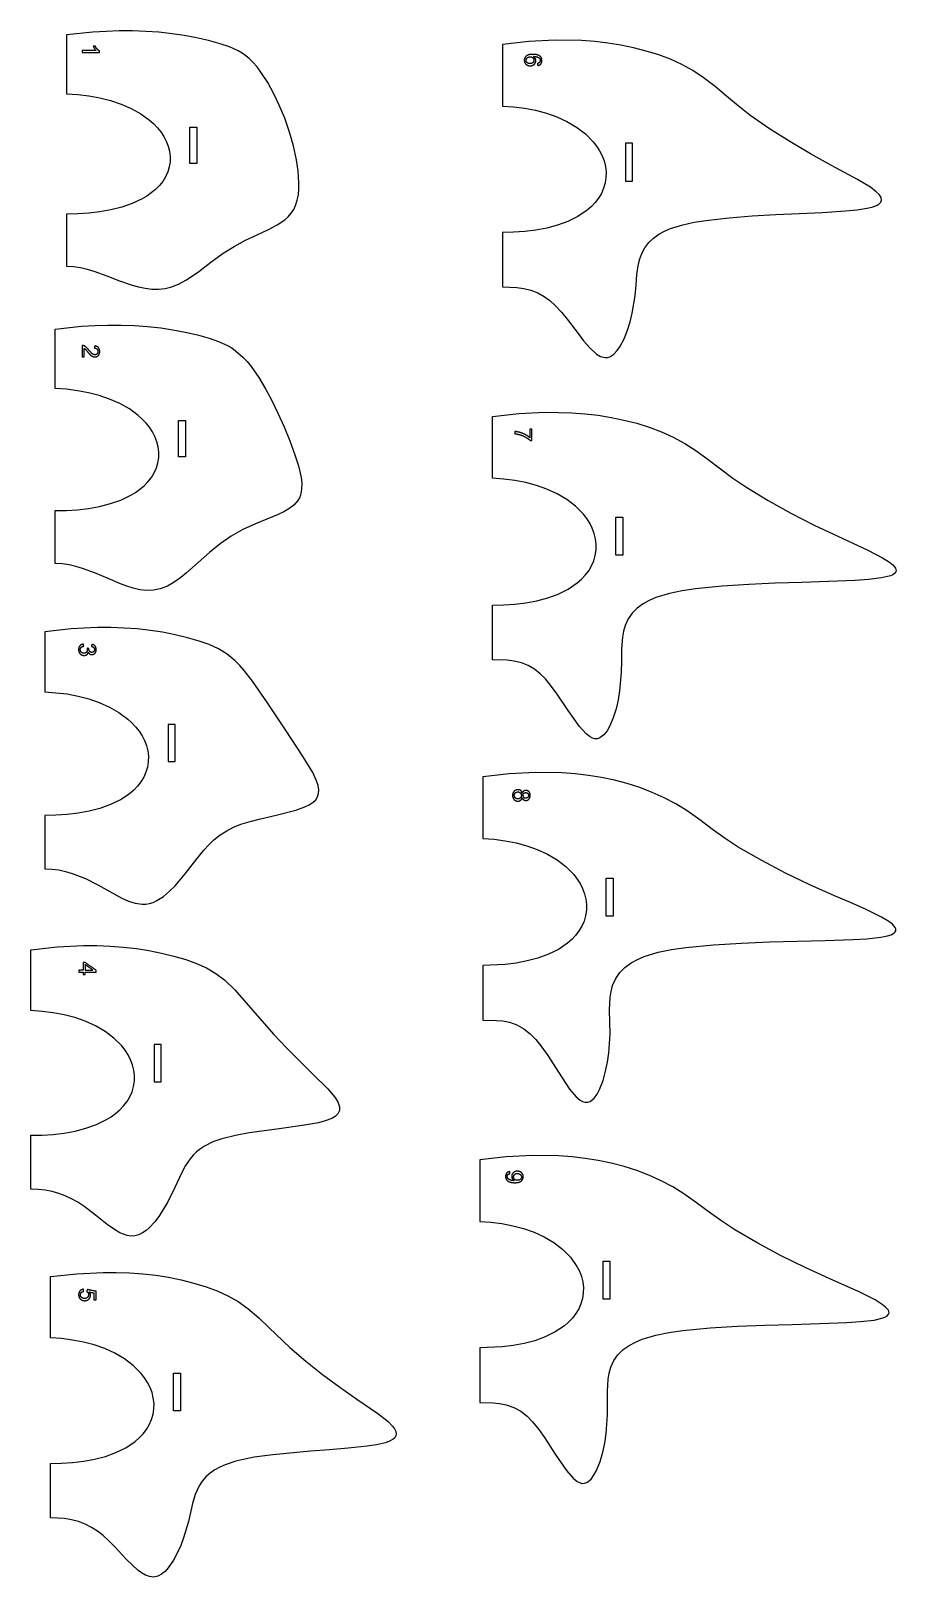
# Model space of a CAD drawing. Header units: millimetres. Extents: x -748 to -513, y -126 to 98.
# Drawn here: x -747.9 to -623.3, y -125.6 to 97.2 of the extents above; entities that cross this region are included whole.
import ezdxf

# ---------------------------------------------------------------- set-up
doc = ezdxf.new("R2010")
doc.units = ezdxf.units.MM
doc.layers.add('Default', color=18, linetype='Continuous', true_color=0x000000)

msp = doc.modelspace()

# ---------------------------------------------------------------- linework, layer by layer
at = {"layer": 'Default'}
for p, q in [((-738.56, 94.44), (-740.52, 94.44)), ((-740.52, 94.44), (-740.52, 94.13)), ((-740.52, 94.13), (-738.01, 94.13)), ((-738.01, 94.13), (-738.01, 94.33)), ((-740.51, 51.89), (-740.51, 50.24)), ((-740.22, 50.24), (-740.22, 51.47)), ((-740.51, 50.24), (-740.22, 50.24)), ((-675.75, 39.83), (-676.04, 39.83)), ((-676.04, 39.83), (-676.04, 38.61)), ((-675.99, 38.22), (-675.75, 38.22)), ((-675.75, 38.22), (-675.75, 39.83))]:
    msp.add_line(p, q, dxfattribs=at)
for points in [[(-727.98, 77.64, 16.41), (-728.2, 76.91, 16.16), (-728.52, 76.21, 15.93), (-728.93, 75.55, 15.72), (-729.41, 74.95, 15.52), (-729.96, 74.39, 15.33), (-730.57, 73.89, 15.17), (-731.21, 73.44, 15.02), (-731.89, 73.03, 14.88), (-733.33, 72.35, 14.66), (-734.84, 71.83, 14.48), (-736.39, 71.44, 14.36), (-737.97, 71.16, 14.26), (-739.56, 70.98, 14.2), (-741.16, 70.88, 14.17), (-742.77, 70.84, 14.16), (-742.77, 63.34, 11.67), (-741.77, 63.29, 11.66), (-740.78, 63.13, 11.6), (-739.81, 62.89, 11.53), (-738.86, 62.6, 11.43), (-737, 61.93, 11.21), (-735.15, 61.22, 10.97), (-733.33, 60.59, 10.76), (-732.4, 60.34, 10.68), (-731.46, 60.14, 10.62), (-730.48, 60.03, 10.58), (-729.51, 60.02, 10.58), (-728.55, 60.13, 10.61), (-727.6, 60.37, 10.69), (-726.58, 60.79, 10.83), (-725.58, 61.33, 11.01), (-724.63, 61.94, 11.21), (-723.74, 62.58, 11.42), (-721.98, 63.91, 11.86), (-720.2, 65.21, 12.29), (-718.63, 66.19, 12.62), (-716.98, 67.07, 12.91), (-715.3, 67.87, 13.17), (-713.61, 68.67, 13.44), (-712.43, 69.28, 13.64), (-711.34, 70.02, 13.88), (-710.84, 70.46, 14.03), (-710.41, 70.95, 14.19), (-710.06, 71.49, 14.37), (-709.78, 72.08, 14.57), (-709.54, 72.83, 14.82), (-709.39, 73.64, 15.08), (-709.31, 74.49, 15.36), (-709.3, 75.36, 15.65), (-709.41, 77.08, 16.22), (-709.65, 78.66, 16.74), (-710.09, 80.66, 17.41), (-710.66, 82.67, 18.07), (-711.35, 84.66, 18.73), (-712.13, 86.56, 19.36), (-712.91, 88.2, 19.9), (-713.78, 89.79, 20.43), (-714.78, 91.32, 20.93), (-715.34, 92.06, 21.18), (-715.94, 92.74, 21.4), (-716.43, 93.22, 21.56), (-716.94, 93.65, 21.7), (-717.49, 94.04, 21.83), (-718.08, 94.39, 21.95), (-719.33, 94.95, 22.14), (-720.63, 95.38, 22.28), (-722.31, 95.85, 22.43), (-724.07, 96.25, 22.56), (-725.85, 96.58, 22.67), (-727.58, 96.84, 22.76), (-729.47, 97.05, 22.83), (-731.37, 97.18, 22.87), (-733.27, 97.24, 22.9), (-735.18, 97.24, 22.9), (-737.08, 97.18, 22.87), (-738.98, 97.06, 22.83), (-742.77, 96.66, 22.7), (-742.77, 88.2, 19.9), (-741.17, 88.1, 19.87), (-739.57, 87.9, 19.8), (-738, 87.61, 19.71), (-736.45, 87.22, 19.58), (-734.93, 86.71, 19.41), (-733.47, 86.08, 19.2), (-732.09, 85.3, 18.94), (-730.82, 84.38, 18.64), (-730.23, 83.85, 18.46), (-729.69, 83.29, 18.28), (-729.2, 82.69, 18.08), (-728.77, 82.04, 17.86), (-728.41, 81.36, 17.64), (-728.13, 80.65, 17.4), (-727.94, 79.91, 17.16), (-727.84, 79.15, 16.91), (-727.86, 78.39, 16.66)], [(-647.71, 87.82, 28.54), (-649.36, 89.22, 28.66), (-651.05, 90.55, 28.77), (-652.57, 91.55, 28.85), (-654.14, 92.41, 28.92), (-655.78, 93.15, 28.98), (-657.48, 93.78, 29.04), (-659.27, 94.34, 29.08), (-661.09, 94.81, 29.12), (-662.94, 95.19, 29.15), (-664.79, 95.49, 29.18), (-666.69, 95.71, 29.2), (-668.59, 95.85, 29.21), (-672.39, 95.91, 29.21), (-676.2, 95.72, 29.2), (-679.99, 95.31, 29.16), (-679.99, 93.09, 28.98), (-679.99, 90.86, 28.79), (-679.99, 88.64, 28.61), (-679.99, 86.42, 28.42), (-678.38, 86.31, 28.41), (-676.79, 86.11, 28.4), (-675.22, 85.81, 28.37), (-673.66, 85.39, 28.34), (-672.15, 84.86, 28.29), (-670.69, 84.19, 28.24), (-669.31, 83.38, 28.17), (-668.04, 82.41, 28.09), (-666.91, 81.27, 27.99), (-666.42, 80.63, 27.94), (-665.99, 79.96, 27.89), (-665.63, 79.24, 27.83), (-665.35, 78.5, 27.76), (-665.16, 77.72, 27.7), (-665.06, 76.92, 27.63), (-665.08, 76.13, 27.57), (-665.2, 75.34, 27.5), (-665.42, 74.57, 27.44), (-665.74, 73.83, 27.38), (-666.15, 73.15, 27.32), (-666.63, 72.51, 27.27), (-667.18, 71.93, 27.22), (-667.78, 71.4, 27.17), (-669.11, 70.5, 27.1), (-670.55, 69.79, 27.04), (-672.05, 69.24, 26.99), (-673.61, 68.83, 26.96), (-675.18, 68.54, 26.93), (-676.78, 68.34, 26.92), (-678.38, 68.24, 26.91), (-679.99, 68.2, 26.91), (-679.99, 66.23, 26.74), (-679.99, 64.27, 26.58), (-679.99, 62.3, 26.42), (-679.99, 60.33, 26.25), (-677.91, 60.25, 26.24), (-676.89, 60.11, 26.23), (-675.88, 59.85, 26.21), (-674.9, 59.47, 26.18), (-673.99, 58.97, 26.14), (-673.15, 58.36, 26.09), (-672.37, 57.66, 26.03), (-671.49, 56.7, 25.95), (-670.67, 55.69, 25.86), (-669.1, 53.61, 25.69), (-668.29, 52.57, 25.61), (-667.42, 51.57, 25.52), (-666.44, 50.67, 25.45), (-665.86, 50.32, 25.42), (-665.2, 50.15, 25.4), (-664.85, 50.17, 25.41), (-664.53, 50.28, 25.41), (-663.94, 50.65, 25.45), (-663.45, 51.17, 25.49), (-663.08, 51.7, 25.53), (-662.46, 52.86, 25.63), (-661.98, 54.09, 25.73), (-661.61, 55.29, 25.83), (-661.3, 56.54, 25.94), (-660.88, 59.05, 26.14), (-660.74, 60.59, 26.27), (-660.61, 62.13, 26.4), (-660.38, 63.66, 26.53), (-660.18, 64.41, 26.59), (-659.92, 65.14, 26.65), (-659.47, 65.99, 26.72), (-658.91, 66.73, 26.78), (-658.24, 67.37, 26.84), (-657.46, 67.93, 26.88), (-656.64, 68.38, 26.92), (-655.78, 68.75, 26.95), (-654, 69.31, 27), (-652.39, 69.66, 27.03), (-650.69, 69.94, 27.05), (-647.34, 70.32, 27.08), (-643.99, 70.58, 27.1), (-640.62, 70.77, 27.12), (-637.26, 70.92, 27.13), (-633.9, 71.09, 27.15), (-630.55, 71.3, 27.16), (-628.87, 71.47, 27.18), (-627.21, 71.74, 27.2), (-626.6, 71.89, 27.21), (-626.02, 72.12, 27.23), (-625.72, 72.3, 27.25), (-625.48, 72.54, 27.27), (-625.37, 72.85, 27.29), (-625.44, 73.23, 27.33), (-625.74, 73.68, 27.36), (-626.13, 74.06, 27.39), (-626.99, 74.72, 27.45), (-628.83, 75.84, 27.54), (-632.6, 77.86, 27.71), (-635.62, 79.53, 27.85), (-638.6, 81.29, 28), (-641.51, 83.14, 28.15), (-644.34, 85.12, 28.32), (-646.05, 86.44, 28.43)], [(-725.02, 78.43, 16.67), (-725.02, 79.08, 16.88), (-725.02, 79.39, 16.99), (-725.02, 80.03, 17.2), (-725.02, 80.38, 17.31), (-725.02, 80.39, 17.32), (-725.02, 80.52, 17.36), (-725.02, 80.73, 17.43), (-725.02, 81.01, 17.52), (-725.02, 81.61, 17.72), (-725.02, 82.02, 17.86), (-725.02, 82.52, 18.02), (-725.02, 82.61, 18.05), (-725.02, 83.15, 18.23), (-725.02, 83.36, 18.3), (-724.02, 83.36, 18.3), (-724.02, 83.26, 18.27), (-724.02, 82.76, 18.1), (-724.02, 82.52, 18.02), (-724.02, 82.21, 17.92), (-724.02, 81.69, 17.75), (-724.02, 81.13, 17.56), (-724.02, 80.73, 17.43), (-724.02, 80.54, 17.37), (-724.02, 80.52, 17.36), (-724.02, 80.39, 17.32), (-724.02, 80.07, 17.21), (-724.02, 79.48, 17.02), (-724.02, 79.05, 16.87), (-724.02, 78.45, 16.67), (-724.02, 78.14, 16.57), (-725.02, 78.14, 16.57)], [(-661.24, 80.67, 27.94), (-661.24, 80.8, 27.96), (-661.24, 81.06, 27.98), (-661.83, 81.06, 27.98), (-662.24, 81.06, 27.98), (-662.24, 80.87, 27.96), (-662.24, 80.8, 27.96), (-662.24, 80.26, 27.91), (-662.24, 80.14, 27.9), (-662.24, 79.92, 27.88), (-662.24, 79.78, 27.87), (-662.24, 79.67, 27.86), (-662.24, 79.05, 27.81), (-662.24, 78.3, 27.75), (-662.24, 76.52, 27.6), (-662.24, 75.88, 27.55), (-662.24, 75.84, 27.54), (-662.24, 75.6, 27.52), (-661.79, 75.6, 27.52), (-661.24, 75.6, 27.52), (-661.24, 75.84, 27.54), (-661.24, 76.52, 27.6), (-661.24, 78.3, 27.75), (-661.24, 79.51, 27.85), (-661.24, 79.92, 27.88), (-661.24, 80.19, 27.9), (-661.24, 80.26, 27.91)], [(-710.61, 38.15, 18.44), (-709.88, 36.15, 17.87), (-709.37, 34.54, 17.42), (-709, 32.89, 16.95), (-708.9, 32.05, 16.71), (-708.92, 31.19, 16.47), (-709.09, 30.34, 16.23), (-709.24, 29.94, 16.12), (-709.46, 29.56, 16.01), (-709.73, 29.21, 15.91), (-710.04, 28.9, 15.82), (-710.74, 28.36, 15.67), (-711.5, 27.92, 15.54), (-712.3, 27.53, 15.43), (-713.92, 26.86, 15.24), (-715.55, 26.21, 15.06), (-717.37, 25.36, 14.82), (-719.05, 24.41, 14.55), (-720.63, 23.32, 14.24), (-722.18, 22.07, 13.89), (-723.82, 20.6, 13.47), (-725.48, 19.13, 13.06), (-726.33, 18.45, 12.86), (-727.26, 17.79, 12.68), (-728.24, 17.22, 12.51), (-729.27, 16.81, 12.4), (-730.25, 16.61, 12.34), (-731.23, 16.57, 12.33), (-732.2, 16.68, 12.36), (-733.17, 16.9, 12.42), (-734.09, 17.19, 12.51), (-735.01, 17.54, 12.6), (-736.79, 18.3, 12.82), (-738.62, 19.08, 13.04), (-740.48, 19.77, 13.24), (-741.44, 20.06, 13.32), (-742.41, 20.29, 13.38), (-743.4, 20.44, 13.43), (-744.4, 20.49, 13.44), (-744.4, 28.09, 15.59), (-742.8, 28.13, 15.6), (-741.2, 28.23, 15.63), (-739.6, 28.42, 15.68), (-738.02, 28.7, 15.76), (-736.47, 29.1, 15.88), (-734.97, 29.62, 16.03), (-733.53, 30.31, 16.22), (-732.85, 30.72, 16.34), (-732.2, 31.18, 16.47), (-731.6, 31.69, 16.61), (-731.05, 32.25, 16.77), (-730.56, 32.87, 16.94), (-730.16, 33.53, 17.13), (-729.84, 34.24, 17.33), (-729.62, 34.98, 17.54), (-729.5, 35.74, 17.76), (-729.48, 36.52, 17.98), (-729.57, 37.28, 18.19), (-729.77, 38.03, 18.41), (-730.05, 38.76, 18.61), (-730.41, 39.44, 18.81), (-730.84, 40.1, 18.99), (-731.33, 40.71, 19.16), (-731.87, 41.28, 19.33), (-732.45, 41.81, 19.48), (-733.73, 42.75, 19.74), (-735.11, 43.53, 19.96), (-736.57, 44.18, 20.15), (-738.08, 44.69, 20.29), (-739.63, 45.09, 20.4), (-741.21, 45.38, 20.49), (-742.8, 45.58, 20.54), (-744.4, 45.69, 20.57), (-744.4, 54.26, 23), (-740.62, 54.66, 23.11), (-738.72, 54.79, 23.15), (-736.81, 54.85, 23.17), (-734.91, 54.85, 23.17), (-733, 54.79, 23.15), (-731.1, 54.65, 23.11), (-729.21, 54.44, 23.05), (-727.47, 54.17, 22.98), (-725.69, 53.83, 22.88), (-723.92, 53.42, 22.76), (-722.23, 52.95, 22.63), (-720.89, 52.49, 22.5), (-719.61, 51.91, 22.33), (-718.99, 51.55, 22.23), (-718.42, 51.15, 22.12), (-717.37, 50.22, 21.86), (-716.77, 49.57, 21.67), (-716.19, 48.85, 21.47), (-715.1, 47.28, 21.02), (-714.12, 45.64, 20.56), (-713.27, 44.07, 20.11), (-712.33, 42.15, 19.57), (-711.43, 40.16, 19.01)], [(-725.65, 38.43, 18.52), (-725.65, 37.91, 18.37), (-725.65, 37.49, 18.25), (-725.65, 37.46, 18.24), (-725.65, 36.85, 18.07), (-725.65, 36.44, 17.96), (-725.65, 36.28, 17.91), (-725.65, 35.95, 17.82), (-725.65, 35.83, 17.78), (-726.65, 35.83, 17.78), (-726.65, 36.28, 17.91), (-726.65, 36.46, 17.96), (-726.65, 36.76, 18.05), (-726.65, 37.42, 18.23), (-726.65, 37.49, 18.25), (-726.65, 37.75, 18.33), (-726.65, 38.39, 18.51), (-726.65, 38.43, 18.52), (-726.65, 39.01, 18.68), (-726.65, 39.18, 18.73), (-726.65, 39.41, 18.8), (-726.65, 39.64, 18.86), (-726.65, 40.01, 18.97), (-726.65, 40.41, 19.08), (-726.65, 40.56, 19.12), (-726.65, 41.04, 19.26), (-726.65, 41.1, 19.28), (-726.39, 41.1, 19.28), (-725.65, 41.1, 19.28), (-725.65, 40.67, 19.15), (-725.65, 40.41, 19.08), (-725.65, 40.16, 19.01), (-725.65, 39.64, 18.86), (-725.65, 39.6, 18.85), (-725.65, 39.18, 18.73), (-725.65, 39.09, 18.71), (-725.65, 38.51, 18.54)], [(-666.77, 24.8, 29.25), (-667.05, 25.55, 29.27), (-667.41, 26.27, 29.3), (-667.84, 26.94, 29.32), (-668.33, 27.58, 29.34), (-669.45, 28.72, 29.37), (-670.73, 29.69, 29.41), (-672.11, 30.51, 29.43), (-673.57, 31.18, 29.45), (-675.08, 31.72, 29.47), (-676.63, 32.13, 29.48), (-678.21, 32.43, 29.49), (-679.8, 32.64, 29.5), (-681.4, 32.75, 29.5), (-681.4, 34.98, 29.57), (-681.4, 37.2, 29.64), (-681.4, 39.43, 29.71), (-681.4, 41.66, 29.78), (-677.61, 42.07, 29.8), (-673.81, 42.27, 29.8), (-670, 42.2, 29.8), (-668.1, 42.06, 29.8), (-666.21, 41.84, 29.79), (-664.34, 41.54, 29.78), (-662.48, 41.15, 29.77), (-660.64, 40.68, 29.75), (-658.83, 40.1, 29.74), (-657.07, 39.44, 29.71), (-655.37, 38.67, 29.69), (-653.71, 37.78, 29.66), (-652.12, 36.78, 29.63), (-650.33, 35.46, 29.59), (-648.56, 34.1, 29.54), (-646.78, 32.77, 29.5), (-644.94, 31.51, 29.46), (-641.72, 29.55, 29.4), (-638.42, 27.73, 29.34), (-635.06, 26.02, 29.29), (-631.66, 24.4, 29.24), (-627.35, 22.41, 29.17), (-625.24, 21.3, 29.14), (-624.22, 20.66, 29.12), (-623.76, 20.28, 29.11), (-623.38, 19.81, 29.09), (-623.3, 19.61, 29.09), (-623.29, 19.43, 29.08), (-623.34, 19.25, 29.07), (-623.46, 19.08, 29.07), (-623.76, 18.86, 29.06), (-624.1, 18.71, 29.06), (-625.37, 18.39, 29.05), (-627.27, 18.15, 29.04), (-629.18, 18.02, 29.04), (-633.01, 17.86, 29.03), (-636.85, 17.74, 29.03), (-640.68, 17.62, 29.02), (-644.51, 17.46, 29.02), (-648.34, 17.21, 29.01), (-652.16, 16.82, 29), (-654.11, 16.53, 28.99), (-655.93, 16.15, 28.98), (-657.89, 15.55, 28.96), (-658.83, 15.14, 28.94), (-659.72, 14.66, 28.93), (-660.58, 14.04, 28.91), (-661.3, 13.32, 28.89), (-661.88, 12.49, 28.86), (-662.32, 11.52, 28.83), (-662.56, 10.71, 28.8), (-662.71, 9.86, 28.78), (-662.83, 8.16, 28.72), (-662.85, 6.46, 28.67), (-662.87, 4.76, 28.62), (-663.11, 2.12, 28.53), (-663.33, 0.8, 28.49), (-663.62, -0.48, 28.45), (-664.02, -1.79, 28.41), (-664.56, -3.05, 28.37), (-664.92, -3.67, 28.35), (-665.37, -4.23, 28.33), (-665.96, -4.67, 28.32), (-666.3, -4.79, 28.31), (-666.68, -4.8, 28.31), (-667.03, -4.7, 28.32), (-667.36, -4.53, 28.32), (-667.93, -4.09, 28.33), (-668.89, -3.03, 28.37), (-670.52, -0.72, 28.44), (-672.08, 1.61, 28.52), (-672.9, 2.75, 28.55), (-673.79, 3.83, 28.59), (-674.55, 4.58, 28.61), (-675.37, 5.22, 28.63), (-676.27, 5.75, 28.65), (-677.26, 6.15, 28.66), (-678.28, 6.4, 28.67), (-679.31, 6.53, 28.67), (-681.4, 6.58, 28.67), (-681.4, 8.55, 28.74), (-681.4, 10.53, 28.8), (-681.4, 12.5, 28.86), (-681.4, 14.48, 28.92), (-679.8, 14.51, 28.92), (-678.19, 14.62, 28.93), (-676.6, 14.81, 28.93), (-675.02, 15.1, 28.94), (-673.47, 15.52, 28.96), (-671.96, 16.07, 28.97), (-670.53, 16.78, 29), (-669.2, 17.68, 29.02), (-668.6, 18.21, 29.04), (-668.05, 18.79, 29.06), (-667.56, 19.43, 29.08), (-667.15, 20.12, 29.1), (-666.84, 20.86, 29.13), (-666.62, 21.63, 29.15), (-666.49, 22.42, 29.18), (-666.48, 23.22, 29.2), (-666.57, 24.02, 29.23)], [(-663.65, 25.31, 29.27), (-663.65, 26.04, 29.29), (-663.65, 26.06, 29.29), (-663.65, 26.35, 29.3), (-663.65, 26.39, 29.3), (-663.65, 26.77, 29.31), (-663.65, 27.12, 29.32), (-663.65, 27.13, 29.32), (-663.63, 27.13, 29.32), (-662.65, 27.13, 29.32), (-662.65, 26.9, 29.32), (-662.65, 26.77, 29.31), (-662.65, 26.44, 29.3), (-662.65, 26.35, 29.3), (-662.65, 26.06, 29.29), (-662.65, 25.75, 29.28), (-662.65, 24.38, 29.24), (-662.65, 22.84, 29.19), (-662.65, 22.22, 29.17), (-662.65, 22.06, 29.16), (-662.65, 21.66, 29.15), (-662.65, 21.65, 29.15), (-663.58, 21.65, 29.15), (-663.65, 21.65, 29.15), (-663.65, 21.69, 29.15), (-663.65, 22.22, 29.17), (-663.65, 22.26, 29.17), (-663.65, 22.56, 29.18), (-663.65, 22.84, 29.19), (-663.65, 24.38, 29.24)], [(-731.55, -5.05, 20.58), (-731.27, -5.78, 20.41), (-731.07, -6.54, 20.23), (-730.98, -7.32, 20.05), (-731, -8.1, 19.87), (-731.12, -8.87, 19.69), (-731.34, -9.62, 19.51), (-731.65, -10.34, 19.34), (-732.06, -11.01, 19.19), (-732.55, -11.63, 19.04), (-733.1, -12.2, 18.91), (-733.7, -12.72, 18.79), (-734.35, -13.18, 18.68), (-735.03, -13.6, 18.58), (-736.46, -14.29, 18.42), (-737.97, -14.83, 18.29), (-739.52, -15.23, 18.2), (-741.1, -15.51, 18.13), (-742.7, -15.7, 18.09), (-744.3, -15.81, 18.06), (-745.9, -15.84, 18.05), (-745.9, -23.53, 16.25), (-744.89, -23.58, 16.24), (-743.9, -23.71, 16.21), (-742.91, -23.92, 16.16), (-741.95, -24.21, 16.09), (-740.07, -24.94, 15.92), (-738.29, -25.83, 15.71), (-736.56, -26.83, 15.48), (-734.8, -27.79, 15.25), (-733.87, -28.21, 15.16), (-732.89, -28.51, 15.08), (-731.87, -28.65, 15.05), (-731.36, -28.63, 15.06), (-730.84, -28.55, 15.08), (-730.3, -28.38, 15.12), (-729.77, -28.13, 15.17), (-728.81, -27.51, 15.32), (-727.95, -26.78, 15.49), (-727.15, -25.98, 15.68), (-725.7, -24.28, 16.08), (-724.33, -22.52, 16.49), (-723.01, -20.87, 16.88), (-722.3, -20.09, 17.06), (-721.54, -19.35, 17.23), (-720.65, -18.64, 17.4), (-719.71, -18.05, 17.54), (-718.71, -17.55, 17.65), (-717.65, -17.13, 17.75), (-716.35, -16.72, 17.85), (-715.03, -16.38, 17.93), (-712.38, -15.77, 18.07), (-709.74, -15.09, 18.23), (-708.45, -14.62, 18.34), (-707.81, -14.31, 18.41), (-707.26, -13.95, 18.5), (-706.89, -13.58, 18.58), (-706.63, -13.16, 18.68), (-706.49, -12.69, 18.79), (-706.45, -12.17, 18.91), (-706.55, -11.53, 19.06), (-706.75, -10.88, 19.22), (-707.32, -9.68, 19.5), (-708.71, -7.42, 20.03), (-711.26, -3.5, 20.94), (-713.84, 0.4, 21.86), (-716, 3.53, 22.59), (-717.17, 5.04, 22.95), (-717.81, 5.77, 23.12), (-718.47, 6.44, 23.27), (-719.65, 7.41, 23.5), (-720.89, 8.16, 23.68), (-722.22, 8.77, 23.82), (-723.66, 9.28, 23.94), (-725.37, 9.77, 24.06), (-727.15, 10.2, 24.15), (-728.95, 10.55, 24.24), (-730.71, 10.82, 24.3), (-732.6, 11.03, 24.35), (-734.5, 11.17, 24.38), (-736.41, 11.24, 24.4), (-738.31, 11.24, 24.4), (-740.22, 11.17, 24.38), (-742.12, 11.05, 24.35), (-745.9, 10.64, 24.26), (-745.9, 1.96, 22.23), (-744.3, 1.85, 22.2), (-742.71, 1.66, 22.15), (-741.13, 1.36, 22.08), (-739.58, 0.96, 21.99), (-738.07, 0.43, 21.87), (-736.61, -0.22, 21.71), (-735.23, -1.01, 21.53), (-733.95, -1.96, 21.31), (-733.37, -2.5, 21.18), (-732.83, -3.07, 21.05), (-732.34, -3.69, 20.9), (-731.91, -4.35, 20.75)], [(-728.15, -4.2, 20.78), (-728.15, -4.23, 20.78), (-728.15, -4.54, 20.7), (-728.15, -4.73, 20.66), (-728.15, -4.79, 20.64), (-728.15, -5.43, 20.49), (-728.15, -5.43, 20.49), (-728.15, -6.09, 20.34), (-728.15, -6.77, 20.18), (-728.15, -7.33, 20.05), (-728.15, -7.75, 19.95), (-728.15, -8.01, 19.89), (-728.15, -8.09, 19.87), (-727.15, -8.09, 19.87), (-727.15, -7.98, 19.9), (-727.15, -7.75, 19.95), (-727.15, -7.33, 20.05), (-727.15, -6.86, 20.16), (-727.15, -6.58, 20.22), (-727.15, -5.94, 20.37), (-727.15, -5.43, 20.49), (-727.15, -5.31, 20.52), (-727.15, -4.73, 20.66), (-727.15, -4.72, 20.66), (-727.15, -4.54, 20.7), (-727.15, -4.23, 20.78), (-727.15, -4.16, 20.79), (-727.15, -3.1, 21.04), (-727.15, -2.75, 21.12), (-728.09, -2.75, 21.12), (-728.15, -2.75, 21.12), (-728.15, -2.77, 21.12), (-728.15, -3.37, 20.98)], [(-667.97, -27.92, 29.63), (-667.88, -28.71, 29.65), (-667.89, -29.51, 29.66), (-668.01, -30.3, 29.68), (-668.23, -31.08, 29.69), (-668.55, -31.81, 29.71), (-668.96, -32.5, 29.72), (-669.44, -33.14, 29.74), (-669.99, -33.72, 29.75), (-670.6, -34.26, 29.76), (-671.92, -35.16, 29.78), (-673.36, -35.87, 29.79), (-674.87, -36.42, 29.8), (-676.42, -36.83, 29.81), (-678, -37.13, 29.82), (-679.59, -37.32, 29.82), (-682.8, -37.46, 29.82), (-682.8, -39.44, 29.86), (-682.8, -41.41, 29.9), (-682.8, -43.39, 29.94), (-682.8, -45.36, 29.98), (-680.88, -45.39, 29.98), (-679.94, -45.48, 29.99), (-678.99, -45.67, 29.99), (-677.91, -46.05, 30), (-676.9, -46.61, 30.01), (-675.99, -47.32, 30.02), (-675.19, -48.14, 30.04), (-674.29, -49.27, 30.06), (-673.47, -50.45, 30.09), (-671.92, -52.88, 30.14), (-670.31, -55.3, 30.19), (-669.35, -56.42, 30.21), (-668.79, -56.9, 30.22), (-668.45, -57.09, 30.22), (-668.1, -57.2, 30.22), (-667.71, -57.2, 30.22), (-667.36, -57.07, 30.22), (-666.77, -56.6, 30.21), (-666.34, -56.02, 30.2), (-666, -55.37, 30.19), (-665.49, -54.07, 30.16), (-665.12, -52.73, 30.13), (-664.85, -51.42, 30.11), (-664.66, -50.07, 30.08), (-664.49, -47.39, 30.03), (-664.51, -45.63, 29.99), (-664.55, -43.86, 29.95), (-664.47, -42.1, 29.92), (-664.34, -41.22, 29.9), (-664.11, -40.37, 29.88), (-663.67, -39.36, 29.86), (-663.08, -38.49, 29.84), (-662.34, -37.75, 29.83), (-661.46, -37.1, 29.82), (-660.54, -36.6, 29.81), (-659.56, -36.18, 29.8), (-657.54, -35.57, 29.79), (-655.62, -35.18, 29.78), (-653.57, -34.87, 29.77), (-649.57, -34.48, 29.76), (-645.56, -34.25, 29.76), (-641.54, -34.09, 29.76), (-637.52, -33.99, 29.75), (-633.51, -33.89, 29.75), (-629.49, -33.75, 29.75), (-627.48, -33.62, 29.75), (-625.49, -33.4, 29.74), (-624.52, -33.2, 29.74), (-624.01, -33.04, 29.73), (-623.6, -32.82, 29.73), (-623.42, -32.65, 29.73), (-623.32, -32.46, 29.72), (-623.32, -32.25, 29.72), (-623.41, -32.01, 29.71), (-623.82, -31.54, 29.7), (-624.32, -31.16, 29.7), (-625.39, -30.52, 29.68), (-627.61, -29.42, 29.66), (-629.87, -28.42, 29.64), (-632.14, -27.44, 29.62), (-635.69, -25.84, 29.59), (-639.19, -24.15, 29.55), (-642.64, -22.35, 29.52), (-646.01, -20.4, 29.48), (-647.9, -19.17, 29.45), (-649.74, -17.86, 29.43), (-651.55, -16.5, 29.4), (-653.38, -15.19, 29.37), (-655, -14.19, 29.35), (-656.69, -13.3, 29.33), (-658.42, -12.52, 29.32), (-660.2, -11.84, 29.3), (-662.02, -11.26, 29.29), (-663.86, -10.78, 29.28), (-665.73, -10.39, 29.27), (-667.61, -10.09, 29.27), (-669.5, -9.87, 29.26), (-671.4, -9.73, 29.26), (-675.21, -9.66, 29.26), (-679.01, -9.86, 29.26), (-682.8, -10.27, 29.27), (-682.8, -12.5, 29.32), (-682.8, -14.73, 29.36), (-682.8, -16.95, 29.41), (-682.8, -19.18, 29.45), (-681.2, -19.29, 29.45), (-679.61, -19.5, 29.46), (-678.03, -19.8, 29.47), (-676.48, -20.22, 29.47), (-674.97, -20.75, 29.48), (-673.51, -21.42, 29.5), (-672.12, -22.24, 29.51), (-670.85, -23.21, 29.53), (-669.72, -24.36, 29.56), (-668.8, -25.67, 29.58), (-668.44, -26.39, 29.6), (-668.16, -27.14, 29.61)], [(-665.05, -25.57, 29.58), (-665.05, -24.89, 29.57), (-664.05, -24.89, 29.57), (-664.05, -25.07, 29.57), (-664.05, -25.52, 29.58), (-664.05, -26.21, 29.6), (-664.05, -26.23, 29.6), (-664.05, -26.78, 29.61), (-664.05, -27.03, 29.61), (-664.05, -27.17, 29.61), (-664.05, -27.64, 29.62), (-664.05, -29.56, 29.66), (-664.05, -29.81, 29.67), (-664.05, -30.22, 29.68), (-664.05, -30.36, 29.68), (-664.75, -30.36, 29.68), (-665.05, -30.36, 29.68), (-665.05, -30.2, 29.68), (-665.05, -29.63, 29.66), (-665.05, -29.56, 29.66), (-665.05, -29.33, 29.66), (-665.05, -27.64, 29.62), (-665.05, -27.17, 29.61), (-665.05, -27.03, 29.61), (-665.05, -26.78, 29.61), (-665.05, -26.64, 29.6), (-665.05, -26.23, 29.6), (-665.05, -25.92, 29.59)], [(-733.56, -51.06, 23.06), (-733.91, -50.36, 23.19), (-734.34, -49.69, 23.32), (-734.83, -49.07, 23.43), (-735.96, -47.94, 23.64), (-737.23, -46.99, 23.82), (-738.62, -46.18, 23.96), (-740.08, -45.52, 24.09), (-741.59, -45, 24.18), (-743.14, -44.59, 24.26), (-744.72, -44.29, 24.31), (-746.31, -44.09, 24.35), (-747.91, -43.98, 24.37), (-747.91, -35.22, 25.99), (-744.12, -34.81, 26.06), (-740.32, -34.62, 26.1), (-738.41, -34.61, 26.1), (-736.51, -34.68, 26.09), (-734.61, -34.82, 26.06), (-732.72, -35.04, 26.02), (-730.92, -35.32, 25.97), (-729.11, -35.68, 25.9), (-727.32, -36.12, 25.82), (-725.58, -36.63, 25.73), (-724.05, -37.18, 25.63), (-722.62, -37.84, 25.51), (-721.27, -38.63, 25.36), (-719.98, -39.61, 25.18), (-718.55, -40.98, 24.92), (-717.23, -42.46, 24.65), (-715.94, -43.96, 24.37), (-714.65, -45.46, 24.1), (-712.91, -47.42, 23.74), (-711.08, -49.37, 23.38), (-707.33, -53.12, 22.68), (-705.12, -55.27, 22.29), (-704.11, -56.45, 22.07), (-703.7, -57.11, 21.95), (-703.44, -57.84, 21.81), (-703.45, -58.39, 21.71), (-703.7, -58.88, 21.62), (-704.1, -59.25, 21.55), (-704.57, -59.53, 21.5), (-705.51, -59.88, 21.43), (-706.49, -60.14, 21.39), (-708.48, -60.51, 21.32), (-712.47, -61.07, 21.21), (-716.47, -61.62, 21.11), (-718.45, -61.98, 21.05), (-720.41, -62.46, 20.96), (-721.7, -62.92, 20.87), (-722.93, -63.54, 20.76), (-723.5, -63.92, 20.69), (-724.04, -64.34, 20.61), (-724.53, -64.81, 20.52), (-724.98, -65.33, 20.43), (-725.63, -66.31, 20.25), (-726.18, -67.34, 20.06), (-727.16, -69.47, 19.66), (-728.18, -71.53, 19.28), (-729.37, -73.5, 18.92), (-730.08, -74.44, 18.74), (-730.88, -75.31, 18.59), (-731.32, -75.69, 18.51), (-731.82, -76.03, 18.45), (-732.36, -76.3, 18.4), (-732.94, -76.45, 18.37), (-733.5, -76.48, 18.37), (-734.05, -76.39, 18.38), (-734.58, -76.23, 18.42), (-735.09, -76, 18.46), (-736.03, -75.44, 18.56), (-736.92, -74.81, 18.68), (-738.6, -73.47, 18.93), (-740.3, -72.16, 19.17), (-741.17, -71.59, 19.27), (-742.06, -71.1, 19.36), (-742.97, -70.68, 19.44), (-743.9, -70.34, 19.5), (-744.86, -70.07, 19.55), (-745.85, -69.88, 19.59), (-746.86, -69.77, 19.61), (-747.91, -69.73, 19.61), (-747.91, -61.96, 21.05), (-746.3, -61.93, 21.06), (-744.7, -61.82, 21.08), (-743.11, -61.63, 21.11), (-741.53, -61.34, 21.16), (-739.98, -60.94, 21.24), (-738.47, -60.4, 21.34), (-737.03, -59.7, 21.47), (-736.35, -59.28, 21.55), (-735.71, -58.81, 21.63), (-735.11, -58.29, 21.73), (-734.56, -57.71, 21.83), (-734.07, -57.08, 21.95), (-733.66, -56.4, 22.08), (-733.34, -55.68, 22.21), (-733.12, -54.92, 22.35), (-733, -54.14, 22.49), (-732.99, -53.35, 22.64), (-733.08, -52.57, 22.78), (-733.27, -51.8, 22.93)], [(-730.16, -50.25, 23.21), (-730.16, -50.39, 23.19), (-730.16, -51.1, 23.06), (-730.16, -51.44, 22.99), (-730.16, -51.58, 22.97), (-730.16, -52.14, 22.86), (-730.16, -52.53, 22.79), (-730.16, -53.19, 22.67), (-730.16, -54.25, 22.47), (-729.16, -54.25, 22.47), (-729.16, -53.19, 22.67), (-729.16, -52.53, 22.79), (-729.16, -51.71, 22.94), (-729.16, -51.58, 22.97), (-729.16, -51.06, 23.06), (-729.16, -50.6, 23.15), (-729.16, -50.25, 23.21), (-729.16, -49.94, 23.27), (-729.16, -49.88, 23.28), (-729.16, -49.41, 23.37), (-729.16, -49.22, 23.4), (-729.16, -48.87, 23.47), (-729.39, -48.87, 23.47), (-730.16, -48.87, 23.47), (-730.16, -49.22, 23.4), (-730.16, -49.27, 23.39), (-730.16, -49.88, 23.28), (-730.16, -49.99, 23.26)], [(-668.42, -83.09, 29.08), (-668.33, -83.88, 29.14), (-668.34, -84.68, 29.2), (-668.46, -85.47, 29.25), (-668.68, -86.24, 29.31), (-669, -86.98, 29.36), (-669.41, -87.67, 29.41), (-669.9, -88.3, 29.46), (-670.45, -88.89, 29.5), (-671.05, -89.41, 29.54), (-672.37, -90.31, 29.61), (-673.81, -91.03, 29.66), (-675.32, -91.57, 29.7), (-676.87, -91.98, 29.73), (-678.45, -92.28, 29.75), (-680.04, -92.47, 29.76), (-683.25, -92.61, 29.77), (-683.25, -100.49, 30.34), (-681.33, -100.52, 30.35), (-680.39, -100.61, 30.35), (-679.44, -100.8, 30.37), (-678.36, -101.18, 30.39), (-677.35, -101.73, 30.43), (-676.44, -102.43, 30.48), (-675.64, -103.24, 30.54), (-674.74, -104.35, 30.62), (-673.93, -105.52, 30.71), (-672.38, -107.91, 30.88), (-670.76, -110.29, 31.05), (-669.8, -111.39, 31.13), (-669.23, -111.85, 31.17), (-668.89, -112.03, 31.18), (-668.54, -112.13, 31.19), (-668.17, -112.12, 31.19), (-667.82, -112, 31.18), (-667.22, -111.51, 31.14), (-666.75, -110.87, 31.1), (-666.43, -110.28, 31.05), (-665.91, -108.98, 30.96), (-665.53, -107.63, 30.86), (-665.25, -106.32, 30.77), (-665.04, -104.96, 30.67), (-664.84, -102.26, 30.47), (-664.84, -100.54, 30.35), (-664.86, -98.82, 30.22), (-664.76, -97.09, 30.1), (-664.62, -96.24, 30.03), (-664.38, -95.4, 29.97), (-663.94, -94.43, 29.9), (-663.35, -93.59, 29.84), (-662.61, -92.86, 29.79), (-661.74, -92.24, 29.75), (-660.83, -91.76, 29.71), (-659.87, -91.36, 29.68), (-657.88, -90.77, 29.64), (-656, -90.39, 29.61), (-654, -90.1, 29.59), (-650.07, -89.71, 29.56), (-646.13, -89.48, 29.54), (-642.19, -89.32, 29.53), (-638.25, -89.21, 29.53), (-634.32, -89.1, 29.52), (-630.38, -88.95, 29.51), (-628.41, -88.82, 29.5), (-626.45, -88.59, 29.48), (-625.15, -88.28, 29.46), (-624.81, -88.13, 29.45), (-624.5, -87.92, 29.43), (-624.36, -87.75, 29.42), (-624.3, -87.57, 29.41), (-624.31, -87.38, 29.39), (-624.39, -87.18, 29.38), (-624.79, -86.71, 29.34), (-625.27, -86.33, 29.32), (-626.31, -85.69, 29.27), (-628.48, -84.59, 29.19), (-632.9, -82.61, 29.05), (-636.38, -81.01, 28.93), (-639.82, -79.32, 28.81), (-643.2, -77.53, 28.68), (-646.5, -75.59, 28.54), (-648.38, -74.35, 28.45), (-650.21, -73.05, 28.35), (-652.01, -71.7, 28.25), (-653.84, -70.39, 28.16), (-655.45, -69.39, 28.09), (-657.14, -68.5, 28.02), (-658.88, -67.72, 27.97), (-660.65, -67.05, 27.92), (-662.47, -66.47, 27.87), (-664.31, -65.99, 27.84), (-666.18, -65.61, 27.81), (-668.06, -65.3, 27.79), (-669.95, -65.08, 27.77), (-671.85, -64.94, 27.76), (-675.66, -64.88, 27.76), (-679.46, -65.07, 27.77), (-683.25, -65.49, 27.8), (-683.25, -74.38, 28.45), (-681.65, -74.49, 28.46), (-680.06, -74.69, 28.47), (-678.48, -74.99, 28.49), (-676.93, -75.41, 28.52), (-675.42, -75.94, 28.56), (-673.96, -76.61, 28.61), (-672.57, -77.42, 28.67), (-671.3, -78.4, 28.74), (-670.17, -79.54, 28.82), (-669.25, -80.85, 28.92), (-668.9, -81.56, 28.97), (-668.61, -82.31, 29.02)], [(-665.5, -80.74, 28.91), (-665.5, -80.1, 28.86), (-664.5, -80.1, 28.86), (-664.5, -80.24, 28.87), (-664.5, -80.69, 28.91), (-664.5, -81.1, 28.94), (-664.5, -81.38, 28.96), (-664.5, -81.85, 28.99), (-664.5, -82.17, 29.01), (-664.5, -82.34, 29.03), (-664.5, -82.85, 29.06), (-664.5, -84.83, 29.21), (-664.5, -84.99, 29.22), (-664.5, -85.38, 29.25), (-664.5, -85.39, 29.25), (-664.5, -85.56, 29.26), (-665.16, -85.56, 29.26), (-665.5, -85.56, 29.26), (-665.5, -85.38, 29.25), (-665.5, -85.38, 29.25), (-665.5, -84.83, 29.21), (-665.5, -84.81, 29.21), (-665.5, -84.51, 29.18), (-665.5, -82.85, 29.06), (-665.5, -82.34, 29.03), (-665.5, -82.17, 29.01), (-665.5, -81.85, 28.99), (-665.5, -81.81, 28.99), (-665.5, -81.1, 28.94), (-665.5, -81.09, 28.94)], [(-730.47, -99.04, 25.53), (-730.75, -98.3, 25.63), (-731.11, -97.59, 25.72), (-731.54, -96.91, 25.81), (-732.03, -96.28, 25.9), (-733.16, -95.15, 26.05), (-734.43, -94.19, 26.18), (-735.81, -93.38, 26.29), (-737.27, -92.71, 26.38), (-738.79, -92.18, 26.45), (-740.34, -91.77, 26.5), (-741.91, -91.47, 26.55), (-743.51, -91.27, 26.57), (-745.11, -91.16, 26.59), (-745.11, -82.32, 27.77), (-741.32, -81.91, 27.83), (-737.52, -81.72, 27.85), (-735.61, -81.72, 27.86), (-733.71, -81.78, 27.85), (-731.81, -81.92, 27.83), (-729.92, -82.14, 27.8), (-728.09, -82.43, 27.76), (-726.26, -82.8, 27.71), (-724.45, -83.26, 27.65), (-722.68, -83.8, 27.58), (-721.07, -84.39, 27.5), (-719.53, -85.09, 27.4), (-718.06, -85.92, 27.29), (-716.65, -86.91, 27.16), (-715.08, -88.26, 26.98), (-713.59, -89.7, 26.78), (-710.6, -92.55, 26.4), (-708.32, -94.51, 26.14), (-705.9, -96.43, 25.88), (-703.41, -98.28, 25.63), (-700.95, -100, 25.4), (-697.92, -102.08, 25.12), (-696.47, -103.22, 24.97), (-695.82, -103.89, 24.88), (-695.53, -104.28, 24.83), (-695.34, -104.68, 24.77), (-695.3, -105.01, 24.73), (-695.36, -105.3, 24.69), (-695.51, -105.55, 24.65), (-695.75, -105.77, 24.62), (-696.26, -106.06, 24.59), (-696.81, -106.27, 24.56), (-698.14, -106.58, 24.52), (-699.48, -106.79, 24.49), (-702.19, -107.08, 24.45), (-704.9, -107.3, 24.42), (-707.62, -107.51, 24.39), (-713.04, -108.01, 24.32), (-715.73, -108.38, 24.27), (-717.1, -108.63, 24.24), (-718.4, -108.94, 24.2), (-719.95, -109.45, 24.13), (-720.7, -109.79, 24.09), (-721.41, -110.18, 24.03), (-722.09, -110.65, 23.97), (-722.7, -111.19, 23.9), (-723.23, -111.8, 23.82), (-723.68, -112.49, 23.72), (-724.23, -113.73, 23.56), (-724.62, -115.02, 23.38), (-724.92, -116.34, 23.21), (-725.22, -117.65, 23.03), (-725.91, -119.97, 22.72), (-726.34, -121.11, 22.56), (-726.83, -122.2, 22.42), (-727.36, -123.2, 22.28), (-728.13, -124.31, 22.13), (-728.59, -124.82, 22.07), (-729.1, -125.23, 22.01), (-729.65, -125.52, 21.97), (-730.24, -125.64, 21.96), (-730.84, -125.58, 21.96), (-731.42, -125.36, 21.99), (-731.97, -125.04, 22.04), (-732.45, -124.69, 22.08), (-733.35, -123.89, 22.19), (-734.19, -123.04, 22.31), (-735.8, -121.31, 22.54), (-736.63, -120.47, 22.65), (-737.49, -119.66, 22.76), (-738.31, -119.03, 22.84), (-739.17, -118.48, 22.92), (-740.08, -118.02, 22.98), (-741.05, -117.65, 23.03), (-742.05, -117.39, 23.06), (-743.06, -117.22, 23.09), (-745.11, -117.11, 23.1), (-745.11, -109.28, 24.15), (-743.5, -109.24, 24.16), (-741.9, -109.14, 24.17), (-740.31, -108.95, 24.2), (-738.73, -108.65, 24.24), (-737.18, -108.25, 24.29), (-735.67, -107.7, 24.37), (-734.23, -107, 24.46), (-732.91, -106.1, 24.58), (-732.3, -105.57, 24.65), (-731.75, -105, 24.73), (-731.27, -104.36, 24.81), (-730.86, -103.68, 24.91), (-730.54, -102.95, 25), (-730.32, -102.18, 25.11), (-730.2, -101.4, 25.21), (-730.18, -100.6, 25.32), (-730.28, -99.81, 25.42)], [(-727.36, -98.74, 25.57), (-727.36, -98.38, 25.62), (-727.36, -98.15, 25.65), (-727.36, -98.04, 25.66), (-727.36, -97.64, 25.72), (-727.36, -97.32, 25.76), (-727.36, -96.89, 25.82), (-727.36, -96.59, 25.86), (-727.36, -96.24, 25.9), (-726.66, -96.24, 25.9), (-726.36, -96.24, 25.9), (-726.36, -96.76, 25.83), (-726.36, -96.89, 25.82), (-726.36, -97.44, 25.74), (-726.36, -97.64, 25.72), (-726.36, -98.15, 25.65), (-726.36, -98.37, 25.62), (-726.36, -98.38, 25.62), (-726.36, -98.98, 25.54), (-726.36, -100.09, 25.39), (-726.36, -101.67, 25.17), (-727.36, -101.67, 25.17), (-727.36, -100.09, 25.39), (-727.36, -98.98, 25.54)]]:
    msp.add_polyline3d(points, close=True, dxfattribs=at)
for points in [[(-738.64, 95.05), (-738.79, 95.05), (-738.93, 95.05)], [(-674.93, 92.57), (-674.92, 92.42), (-674.91, 92.26)], [(-738.72, 51.84), (-738.74, 51.68), (-738.76, 51.52)], [(-678.21, 39.49), (-678.21, 39.33), (-678.21, 39.17)], [(-740.31, 8.55), (-740.33, 8.7), (-740.35, 8.85)], [(-739.55, 8.21), (-739.69, 8.23), (-739.82, 8.25)], [(-739.14, 8.82), (-739.17, 8.67), (-739.2, 8.52)], [(-740.12, -37.04), (-740.26, -37.04), (-740.4, -37.04)], [(-740.4, -37.04), (-740.4, -37.59), (-740.4, -38.13)], [(-738.5, -38.18), (-739.31, -37.61), (-740.12, -37.04)], [(-738.99, -38.13), (-739.55, -37.74), (-740.12, -37.35)], [(-740.12, -37.35), (-740.12, -37.74), (-740.12, -38.13)], [(-741, -38.13), (-741, -38.28), (-741, -38.43)], [(-740.4, -38.13), (-740.7, -38.13), (-741, -38.13)], [(-741, -38.43), (-740.7, -38.43), (-740.4, -38.43)], [(-740.4, -38.43), (-740.4, -38.6), (-740.4, -38.77)], [(-740.4, -38.77), (-740.26, -38.77), (-740.12, -38.77)], [(-740.12, -38.13), (-739.55, -38.13), (-738.99, -38.13)], [(-740.12, -38.77), (-740.12, -38.6), (-740.12, -38.43)], [(-740.12, -38.43), (-739.31, -38.43), (-738.5, -38.43)], [(-738.5, -38.43), (-738.5, -38.31), (-738.5, -38.18)], [(-678.9, -67.49), (-678.91, -67.34), (-678.92, -67.19)], [(-740.32, -84.47), (-740.33, -84.31), (-740.34, -84.14)], [(-739.82, -84.2), (-739.84, -84.34), (-739.86, -84.49)], [(-738.53, -84.44), (-739.18, -84.32), (-739.82, -84.2)], [(-739.5, -84.55), (-739.16, -84.62), (-738.83, -84.69)], [(-738.83, -84.69), (-738.83, -85.19), (-738.83, -85.68)], [(-738.53, -85.68), (-738.53, -85.06), (-738.53, -84.44)], [(-738.83, -85.68), (-738.68, -85.68), (-738.53, -85.68)]]:
    msp.add_open_spline(points, degree=2, dxfattribs=at)
for points, knots in [([(-738.93, 95.05), (-738.88, 94.91), (-738.78, 94.73), (-738.67, 94.55), (-738.56, 94.44)], [-6, -6, -6, -5, -5, -4, -4, -4]), ([(-738.01, 94.33), (-738.17, 94.41), (-738.34, 94.6), (-738.52, 94.8), (-738.64, 95.05)], [-9, -9, -9, -8, -8, -7, -7, -7]), ([(-674.91, 92.26), (-674.62, 92.3), (-674.45, 92.49), (-674.29, 92.68), (-674.29, 92.97), (-674.29, 93.37), (-674.57, 93.6), (-674.9, 93.87), (-675.63, 93.87), (-676.28, 93.87), (-676.56, 93.63), (-676.84, 93.38), (-676.84, 93), (-676.84, 92.78), (-676.73, 92.6), (-676.62, 92.42), (-676.42, 92.32), (-676.22, 92.22), (-675.99, 92.22), (-675.63, 92.22), (-675.4, 92.43), (-675.18, 92.65), (-675.18, 92.96), (-675.18, 93.13), (-675.26, 93.29), (-675.34, 93.45), (-675.51, 93.56)], [-19, -19, -19, -18, -18, -17, -17, -16, -16, -15, -15, -14, -14, -13, -13, -12, -12, -11, -11, -10, -10, -9, -9, -8, -8, -7, -7, -6, -6, -6]), ([(-675.99, 93.52), (-676.15, 93.52), (-676.29, 93.45), (-676.44, 93.38), (-676.51, 93.26), (-676.59, 93.14), (-676.59, 93.01), (-676.59, 92.81), (-676.43, 92.67), (-676.27, 92.53), (-676, 92.53), (-675.75, 92.53), (-675.6, 92.67), (-675.45, 92.81), (-675.45, 93.02), (-675.45, 93.23), (-675.6, 93.37), (-675.75, 93.52), (-675.99, 93.52)], [0, 0, 0, 1, 1, 2, 2, 3, 3, 4, 4, 5, 5, 6, 6, 7, 7, 8, 8, 9, 9, 9]), ([(-675.51, 93.56), (-675.13, 93.56), (-674.93, 93.48), (-674.73, 93.39), (-674.62, 93.25), (-674.54, 93.14), (-674.54, 92.99), (-674.54, 92.81), (-674.67, 92.68), (-674.75, 92.61), (-674.93, 92.57)], [-6, -6, -6, -5, -5, -4, -4, -3, -3, -2, -2, -1, -1, -1]), ([(-738.76, 51.52), (-738.52, 51.52), (-738.39, 51.39), (-738.26, 51.25), (-738.26, 51.03), (-738.26, 50.82), (-738.38, 50.69), (-738.51, 50.56), (-738.69, 50.56), (-738.86, 50.56), (-739.06, 50.7), (-739.25, 50.85), (-739.59, 51.26), (-739.8, 51.52), (-739.97, 51.66), (-740.13, 51.8), (-740.3, 51.86), (-740.4, 51.9), (-740.51, 51.89)], [-12, -12, -12, -11, -11, -10, -10, -9, -9, -8, -8, -7, -7, -6, -6, -5, -5, -4, -4, -3, -3, -3]), ([(-740.22, 51.47), (-740.13, 51.42), (-740.05, 51.34), (-739.97, 51.26), (-739.74, 50.98), (-739.46, 50.65), (-739.3, 50.51), (-739.14, 50.37), (-738.99, 50.31), (-738.85, 50.25), (-738.7, 50.25), (-738.4, 50.25), (-738.2, 50.46), (-738, 50.67), (-738, 51.03), (-738, 51.38), (-738.19, 51.59), (-738.37, 51.8), (-738.72, 51.84)], [-22, -22, -22, -21, -21, -20, -20, -19, -19, -18, -18, -17, -17, -16, -16, -15, -15, -14, -14, -13, -13, -13]), ([(-676.04, 38.61), (-676.31, 38.84), (-676.7, 39.05), (-677.08, 39.26), (-677.5, 39.37), (-677.92, 39.48), (-678.21, 39.49)], [-11, -11, -11, -10, -10, -9, -9, -8, -8, -8]), ([(-678.21, 39.17), (-677.84, 39.14), (-677.53, 39.05), (-677.08, 38.92), (-676.66, 38.69), (-676.24, 38.46), (-675.99, 38.22)], [-7, -7, -7, -6, -6, -5, -5, -4, -4, -4]), ([(-740.35, 8.85), (-740.66, 8.82), (-740.85, 8.61), (-741.05, 8.39), (-741.05, 8.06), (-741.05, 7.69), (-740.82, 7.46), (-740.6, 7.22), (-740.27, 7.22), (-740.03, 7.22), (-739.86, 7.34), (-739.7, 7.46), (-739.65, 7.68)], [-43, -43, -43, -42, -42, -41, -41, -40, -40, -39, -39, -38, -38, -37, -37, -37]), ([(-739.82, 8.25), (-739.79, 8.12), (-739.79, 8.03), (-739.79, 7.82), (-739.93, 7.68), (-740.06, 7.54), (-740.27, 7.54), (-740.5, 7.54), (-740.65, 7.69), (-740.8, 7.84), (-740.8, 8.06), (-740.8, 8.24), (-740.68, 8.37), (-740.57, 8.49), (-740.31, 8.55)], [-21, -21, -21, -20, -20, -19, -19, -18, -18, -17, -17, -16, -16, -15, -15, -14, -14, -14]), ([(-739.65, 7.68), (-739.57, 7.51), (-739.44, 7.43), (-739.31, 7.34), (-739.15, 7.34), (-738.98, 7.34), (-738.82, 7.43), (-738.67, 7.52), (-738.58, 7.69), (-738.5, 7.87), (-738.5, 8.07), (-738.5, 8.37), (-738.67, 8.57), (-738.84, 8.77), (-739.14, 8.82)], [-37, -37, -37, -36, -36, -35, -35, -34, -34, -33, -33, -32, -32, -31, -31, -30, -30, -30]), ([(-739.2, 8.52), (-738.97, 8.48), (-738.86, 8.36), (-738.75, 8.24), (-738.75, 8.06), (-738.75, 7.88), (-738.86, 7.77), (-738.97, 7.66), (-739.14, 7.66), (-739.35, 7.66), (-739.45, 7.81), (-739.56, 7.97), (-739.56, 8.16), (-739.56, 8.18), (-739.55, 8.21)], [-29, -29, -29, -28, -28, -27, -27, -26, -26, -25, -25, -24, -24, -23, -23, -22, -22, -22]), ([(-677.13, -12.62), (-677.19, -12.39), (-677.35, -12.26), (-677.52, -12.14), (-677.76, -12.14), (-678.09, -12.14), (-678.31, -12.37), (-678.53, -12.59), (-678.53, -12.96), (-678.53, -13.33), (-678.31, -13.56), (-678.09, -13.79), (-677.77, -13.79), (-677.54, -13.79), (-677.37, -13.67), (-677.21, -13.55), (-677.13, -13.32)], [-16, -16, -16, -15, -15, -14, -14, -13, -13, -12, -12, -11, -11, -10, -10, -9, -9, -8, -8, -8]), ([(-677.76, -12.46), (-677.9, -12.46), (-678.02, -12.52), (-678.14, -12.58), (-678.21, -12.7), (-678.28, -12.83), (-678.28, -12.97), (-678.28, -13.19), (-678.13, -13.33), (-677.99, -13.47), (-677.77, -13.47), (-677.55, -13.47), (-677.41, -13.33), (-677.26, -13.18), (-677.26, -12.96), (-677.26, -12.74), (-677.41, -12.6), (-677.55, -12.46), (-677.76, -12.46)], [0, 0, 0, 1, 1, 2, 2, 3, 3, 4, 4, 5, 5, 6, 6, 7, 7, 8, 8, 9, 9, 9]), ([(-677.13, -13.32), (-677.06, -13.5), (-676.93, -13.59), (-676.8, -13.69), (-676.63, -13.69), (-676.36, -13.69), (-676.17, -13.49), (-675.98, -13.29), (-675.98, -12.96), (-675.98, -12.63), (-676.16, -12.44), (-676.35, -12.24), (-676.62, -12.24), (-676.8, -12.24), (-676.93, -12.33), (-677.06, -12.43), (-677.13, -12.62)], [-8, -8, -8, -7, -7, -6, -6, -5, -5, -4, -4, -3, -3, -2, -2, -1, -1, 0, 0, 0]), ([(-676.61, -12.56), (-676.79, -12.56), (-676.9, -12.67), (-677.01, -12.78), (-677.01, -12.97), (-677.01, -13.14), (-676.9, -13.26), (-676.79, -13.37), (-676.63, -13.37), (-676.46, -13.37), (-676.34, -13.25), (-676.23, -13.14), (-676.23, -12.96), (-676.23, -12.79), (-676.34, -12.67), (-676.45, -12.56), (-676.61, -12.56)], [0, 0, 0, 1, 1, 2, 2, 3, 3, 4, 4, 5, 5, 6, 6, 7, 7, 8, 8, 8]), ([(-678.92, -67.19), (-679.22, -67.23), (-679.38, -67.41), (-679.54, -67.6), (-679.54, -67.89), (-679.54, -68.17), (-679.39, -68.37), (-679.25, -68.58), (-678.96, -68.68), (-678.68, -68.79), (-678.2, -68.79), (-677.74, -68.79), (-677.5, -68.68), (-677.25, -68.58), (-677.12, -68.38), (-676.99, -68.17), (-676.99, -67.93), (-676.99, -67.59), (-677.22, -67.37), (-677.46, -67.14), (-677.84, -67.14), (-678.2, -67.14), (-678.43, -67.36), (-678.65, -67.57), (-678.65, -67.88), (-678.65, -68.07), (-678.56, -68.23), (-678.47, -68.39), (-678.32, -68.48)], [-22, -22, -22, -21, -21, -20, -20, -19, -19, -18, -18, -17, -17, -16, -16, -15, -15, -14, -14, -13, -13, -12, -12, -11, -11, -10, -10, -9, -9, -8, -8, -8]), ([(-678.32, -68.48), (-678.37, -68.48), (-678.39, -68.48), (-678.58, -68.48), (-678.76, -68.44), (-678.94, -68.39), (-679.05, -68.32), (-679.16, -68.25), (-679.23, -68.15), (-679.29, -68.04), (-679.29, -67.9), (-679.29, -67.73), (-679.2, -67.63), (-679.1, -67.52), (-678.9, -67.49)], [-8, -8, -8, -7, -7, -6, -6, -5, -5, -4, -4, -3, -3, -2, -2, -1, -1, -1]), ([(-677.82, -68.45), (-677.56, -68.45), (-677.4, -68.31), (-677.25, -68.17), (-677.25, -67.97), (-677.25, -67.76), (-677.41, -67.61), (-677.58, -67.46), (-677.85, -67.46), (-678.08, -67.46), (-678.23, -67.6), (-678.38, -67.75), (-678.38, -67.96), (-678.38, -68.17), (-678.23, -68.31), (-678.08, -68.45), (-677.82, -68.45)], [0, 0, 0, 1, 1, 2, 2, 3, 3, 4, 4, 5, 5, 6, 6, 7, 7, 8, 8, 8]), ([(-740.34, -84.14), (-740.66, -84.18), (-740.85, -84.39), (-741.04, -84.61), (-741.04, -84.95), (-741.04, -85.36), (-740.74, -85.6), (-740.49, -85.8), (-740.15, -85.8), (-739.8, -85.8), (-739.57, -85.58), (-739.34, -85.35), (-739.34, -85.02), (-739.34, -84.78), (-739.5, -84.55)], [-29, -29, -29, -28, -28, -27, -27, -26, -26, -25, -25, -24, -24, -23, -23, -22, -22, -22]), ([(-739.86, -84.49), (-739.75, -84.56), (-739.68, -84.67), (-739.61, -84.79), (-739.61, -84.94), (-739.61, -85.18), (-739.77, -85.33), (-739.92, -85.48), (-740.18, -85.48), (-740.46, -85.48), (-740.62, -85.32), (-740.79, -85.17), (-740.79, -84.95), (-740.79, -84.76), (-740.67, -84.63), (-740.55, -84.5), (-740.32, -84.47)], [-16, -16, -16, -15, -15, -14, -14, -13, -13, -12, -12, -11, -11, -10, -10, -9, -9, -8, -8, -8])]:
    msp.add_open_spline(points, degree=2, knots=knots, dxfattribs=at)

doc.saveas('drawing.dxf')
